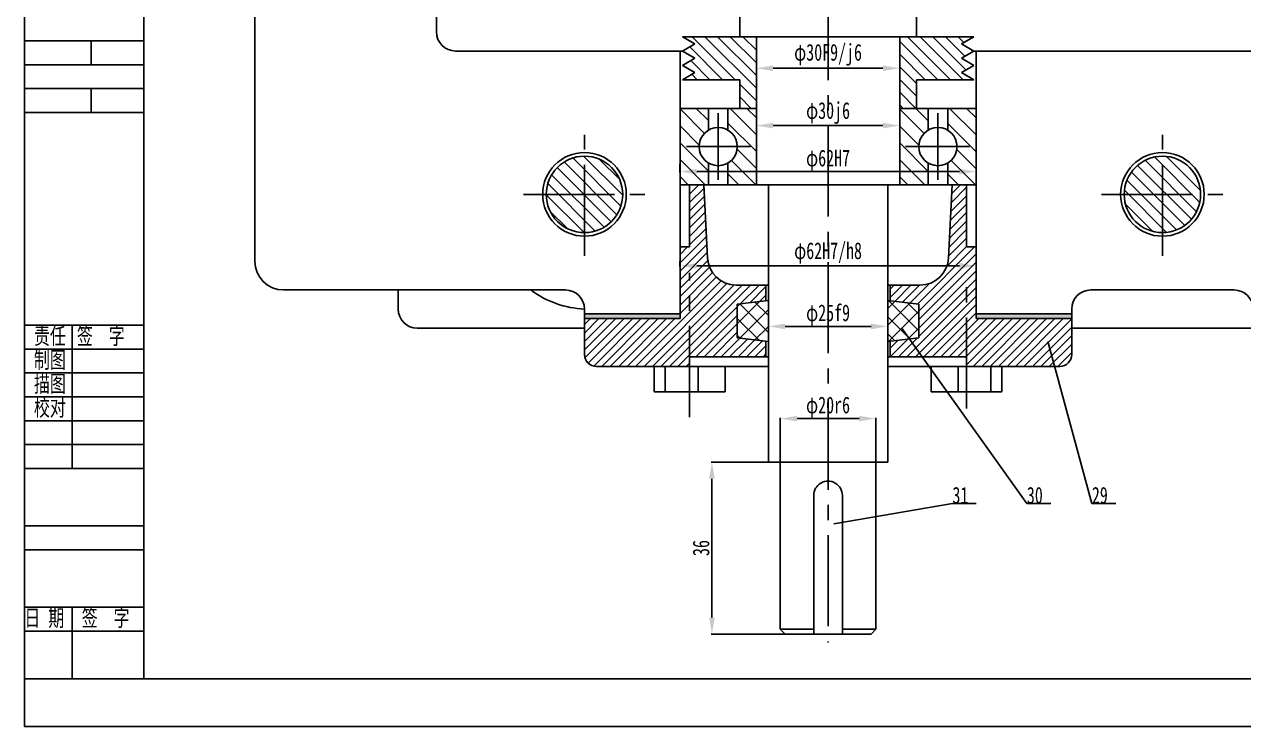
# Model space of a CAD drawing. Header units: inches. Extents: x -348 to 841, y 0 to 841.
# Drawn here: x -347.8 to -92.6, y 0 to 146.9 of the extents above; entities that cross this region are included whole.
import ezdxf

# ---------------------------------------------------------------- set-up
doc = ezdxf.new("R2010")
doc.units = ezdxf.units.IN
doc.header["$MEASUREMENT"] = 0
doc.linetypes.add('CENTER2', pattern=[28.575, 19.05, -3.175, 3.175, -3.175])
for name, color, linetype in [('中心线', 10, 'CENTER2'), ('剖面层', 4, 'Continuous'), ('文字层', 7, 'Continuous'), ('标注层', 7, 'Continuous'), ('粗实线', 5, 'Continuous'), ('细实线', 7, 'Continuous')]:
    doc.layers.add(name, color=color, linetype=linetype)
doc.styles.add('仿宋3', font='', dxfattribs={"width": 0.7, "height": 3})
doc.styles.add('仿宋3.5', font='simfang.ttf', dxfattribs={"width": 0.7, "height": 3.5})
doc.styles.get('仿宋3').set_extended_font_data('FangSong_GB2312')
doc.dimstyles.new('Scale_1_1', dxfattribs={"dimtxt": 3.5, "dimasz": 3.5, "dimexe": 0.18, "dimexo": 0.0625, "dimgap": 0.5, "dimtad": 1, "dimdec": 0, "dimzin": 0, "dimdsep": 46, "dimtxsty": '仿宋3.5', "dimcen": 0.09, "dimadec": 0, "dimazin": 0, "dimtfac": 1, "dimtdec": 0, "dimtix": 1, "dimtmove": 2, "dimatfit": 3, "dimfxl": 1, "dimtolj": 1, "dimarcsym": 0})
doc.dimstyles.new('Scale_1_1_φ', dxfattribs={"dimtxt": 3.5, "dimasz": 3.5, "dimexe": 0.18, "dimexo": 0.0625, "dimgap": 0.5, "dimtad": 1, "dimtoh": 1, "dimdec": 3, "dimdsep": 46, "dimtxsty": '仿宋3.5', "dimcen": 0.09, "dimadec": 0, "dimazin": 2, "dimtp": 0.089, "dimtfac": 0.7, "dimtdec": 3, "dimtmove": 2, "dimatfit": 3, "dimfxl": 1, "dimarcsym": 0})

# ---------------------------------------------------------------- blocks, each defined once
blk = doc.blocks.new('*D8')
at = {"layer": 'Defpoints', "color": 0, "transparency": 16777216}
for p in [(-169.56, 64.45), (-189.56, 55.36), (-169.56, 55.36)]:
    blk.add_point(p, dxfattribs=at)
at = {"layer": '标注层', "color": 0, "lineweight": -2, "transparency": 16777216}
for p, q in [((-189.56, 55.43), (-189.56, 64.63)), ((-186.06, 64.45), (-173.06, 64.45)), ((-169.56, 55.43), (-169.56, 64.63))]:
    blk.add_line(p, q, dxfattribs=at)
at = {"layer": '标注层', "color": 0, "transparency": 16777216}
for points in [[(-186.06, 65.03), (-186.06, 63.86), (-189.56, 64.45)], [(-173.06, 65.03), (-173.06, 63.86), (-169.56, 64.45)]]:
    blk.add_solid(points, dxfattribs=at)
at = {"layer": '标注层', "color": 0, "transparency": 16777216, "insert": (-179.56, 66.82), "char_height": 3.5, "attachment_point": 5, "style": '仿宋3.5'}
blk.add_mtext('φ20r6', dxfattribs=at)
blk = doc.blocks.new('*D9')
at = {"layer": 'Defpoints', "color": 0, "transparency": 16777216}
for p in [(-210.56, 97.46), (-148.56, 97.46), (-148.56, 96.42)]:
    blk.add_point(p, dxfattribs=at)
at = {"layer": '标注层', "color": 0, "lineweight": -2, "transparency": 16777216}
for p, q in [((-210.56, 97.4), (-210.56, 96.24)), ((-148.56, 97.4), (-148.56, 96.24)), ((-207.06, 96.42), (-152.06, 96.42))]:
    blk.add_line(p, q, dxfattribs=at)
at = {"layer": '标注层', "color": 0, "transparency": 16777216}
for points in [[(-207.06, 97), (-207.06, 95.84), (-210.56, 96.42)], [(-152.06, 97), (-152.06, 95.84), (-148.56, 96.42)]]:
    blk.add_solid(points, dxfattribs=at)
at = {"layer": '标注层', "color": 0, "transparency": 16777216, "insert": (-179.56, 99.1), "char_height": 3.5, "attachment_point": 5, "style": '仿宋3.5'}
blk.add_mtext('φ62H7/h8', dxfattribs=at)
blk = doc.blocks.new('*D10')
at = {"layer": 'Defpoints', "color": 0, "transparency": 16777216}
for p in [(-210.56, 117.8), (-148.56, 117.8), (-148.56, 116.13)]:
    blk.add_point(p, dxfattribs=at)
at = {"layer": '标注层', "color": 0, "lineweight": -2, "transparency": 16777216}
for p, q in [((-210.56, 117.74), (-210.56, 115.95)), ((-148.56, 117.74), (-148.56, 115.95)), ((-207.06, 116.13), (-152.06, 116.13))]:
    blk.add_line(p, q, dxfattribs=at)
at = {"layer": '标注层', "color": 0, "transparency": 16777216}
for points in [[(-207.06, 116.71), (-207.06, 115.55), (-210.56, 116.13)], [(-152.06, 116.71), (-152.06, 115.55), (-148.56, 116.13)]]:
    blk.add_solid(points, dxfattribs=at)
at = {"layer": '标注层', "color": 0, "transparency": 16777216, "insert": (-179.56, 118.5), "char_height": 3.5, "attachment_point": 5, "style": '仿宋3.5'}
blk.add_mtext('φ62H7', dxfattribs=at)
blk = doc.blocks.new('*D11')
at = {"layer": 'Defpoints', "color": 0, "transparency": 16777216}
for p in [(-194.56, 126.38), (-164.56, 126.38), (-164.56, 125.75)]:
    blk.add_point(p, dxfattribs=at)
at = {"layer": '标注层', "color": 0, "lineweight": -2, "transparency": 16777216}
for p, q in [((-194.56, 126.32), (-194.56, 125.57)), ((-191.06, 125.75), (-168.06, 125.75)), ((-164.56, 126.32), (-164.56, 125.57))]:
    blk.add_line(p, q, dxfattribs=at)
at = {"layer": '标注层', "color": 0, "transparency": 16777216}
for points in [[(-191.06, 126.34), (-191.06, 125.17), (-194.56, 125.75)], [(-168.06, 126.34), (-168.06, 125.17), (-164.56, 125.75)]]:
    blk.add_solid(points, dxfattribs=at)
at = {"layer": '标注层', "color": 0, "transparency": 16777216, "insert": (-179.56, 128.38), "char_height": 3.5, "attachment_point": 5, "style": '仿宋3.5'}
blk.add_mtext('φ30j6', dxfattribs=at)
blk = doc.blocks.new('*D12')
at = {"layer": 'Defpoints', "color": 0, "transparency": 16777216}
for p in [(-194.56, 137.08), (-164.56, 137.75), (-164.56, 137.08)]:
    blk.add_point(p, dxfattribs=at)
at = {"layer": '标注层', "color": 0, "lineweight": -2, "transparency": 16777216}
for p, q in [((-194.56, 137.14), (-194.56, 137.93)), ((-164.56, 137.14), (-164.56, 137.93)), ((-191.06, 137.75), (-168.06, 137.75))]:
    blk.add_line(p, q, dxfattribs=at)
at = {"layer": '标注层', "color": 0, "transparency": 16777216}
for points in [[(-191.06, 138.33), (-191.06, 137.17), (-194.56, 137.75)], [(-168.06, 138.33), (-168.06, 137.17), (-164.56, 137.75)]]:
    blk.add_solid(points, dxfattribs=at)
at = {"layer": '标注层', "color": 0, "transparency": 16777216, "insert": (-179.56, 140.56), "char_height": 3.5, "attachment_point": 5, "style": '仿宋3.5'}
blk.add_mtext('φ30F9/j6', dxfattribs=at)
blk = doc.blocks.new('*D13')
at = {"layer": 'Defpoints', "color": 0, "transparency": 16777216}
for p in [(-192.06, 84.95), (-167.06, 84.95), (-167.06, 83.74)]:
    blk.add_point(p, dxfattribs=at)
at = {"layer": '标注层', "color": 0, "lineweight": -2, "transparency": 16777216}
for p, q in [((-192.06, 84.89), (-192.06, 83.56)), ((-167.06, 84.89), (-167.06, 83.56)), ((-188.56, 83.74), (-170.56, 83.74))]:
    blk.add_line(p, q, dxfattribs=at)
at = {"layer": '标注层', "color": 0, "transparency": 16777216}
for points in [[(-188.56, 84.32), (-188.56, 83.15), (-192.06, 83.74)], [(-170.56, 84.32), (-170.56, 83.15), (-167.06, 83.74)]]:
    blk.add_solid(points, dxfattribs=at)
at = {"layer": '标注层', "color": 0, "transparency": 16777216, "insert": (-179.56, 86.11), "char_height": 3.5, "attachment_point": 5, "style": '仿宋3.5'}
blk.add_mtext('φ25f9', dxfattribs=at)
blk = doc.blocks.new('*D36')
at = {"layer": 'Defpoints', "color": 0, "transparency": 16777216}
for p in [(-189.56, 55.36), (-203.87, 19.36), (-188.56, 19.36)]:
    blk.add_point(p, dxfattribs=at)
at = {"layer": '标注层', "color": 0, "lineweight": -2, "transparency": 16777216}
for p, q in [((-189.62, 55.36), (-204.05, 55.36)), ((-203.87, 51.86), (-203.87, 22.86)), ((-188.62, 19.36), (-204.05, 19.36))]:
    blk.add_line(p, q, dxfattribs=at)
at = {"layer": '标注层', "color": 0, "transparency": 16777216}
for points in [[(-204.45, 51.86), (-203.28, 51.86), (-203.87, 55.36)], [(-204.45, 22.86), (-203.28, 22.86), (-203.87, 19.36)]]:
    blk.add_solid(points, dxfattribs=at)
at = {"layer": '标注层', "color": 0, "transparency": 16777216, "insert": (-206.14, 37.36), "char_height": 3.5, "attachment_point": 5, "rotation": 90, "style": '仿宋3.5'}
blk.add_mtext('\\A1;36', dxfattribs=at)

msp = doc.modelspace()

# ---------------------------------------------------------------- hatches: boundary and pattern name
at = {"layer": '剖面层'}
h = msp.add_hatch(color=256, dxfattribs=at)
h.dxf.hatch_style = 1
h.paths.add_polyline_path([(-125.0645, 783.3706), (-131.0081, 782.5504), (-130.8714, 781.5598), (-124.9278, 782.38)])
h.paths.add_polyline_path([(-111.0592, 784.2938), (-111.1959, 785.2845), (-117.1396, 784.4642), (-117.0029, 783.4736)])
h.paths.add_polyline_path([(-2.7486, 800.25), (-5.721, 799.8398), (-5.3109, 796.8674)])
h.paths.add_polyline_path([(-38.3611, 795.3355), (-41.333, 794.9254), (-37.951, 792.3637)])
h.paths.add_polyline_path([(87.0632, 811.6344), (86.9265, 812.625), (67.1143, 809.8909), (67.251, 808.9003)])
h.paths.add_polyline_path([(322.344, 481.3794), (320.344, 481.3794), (320.344, 476.8794), (322.344, 476.8794)])
h.paths.add_polyline_path([(322.344, 459.8794), (320.344, 459.8794), (320.344, 455.3794), (322.344, 455.3794)])
h.paths.add_polyline_path([(478.4631, 728.3294), (477.4631, 728.3294), (477.4631, 704.3294), (478.4631, 704.3294)])
h.paths.add_polyline_path([(478.4631, 704.3294), (477.4631, 704.3294), (477.4631, 699.3294), (478.4631, 699.3294)])
h.paths.add_polyline_path([(478.4631, 592.3294), (477.4631, 592.3294), (477.4631, 568.3294), (478.4631, 568.3294)])
h.paths.add_polyline_path([(478.4631, 597.3294), (477.4631, 597.3294), (477.4631, 592.3294), (478.4631, 592.3294)])
h.paths.add_polyline_path([(748.4631, 597.3294), (747.4631, 597.3294), (747.4631, 592.3294), (748.4631, 592.3294)])
h.paths.add_polyline_path([(748.4631, 592.3294), (747.4631, 592.3294), (747.4631, 568.3294), (748.4631, 568.3294)])
edge = h.paths.add_edge_path()
edge.add_line((748.4631, 714.3294), (747.4631, 714.3294))
edge.add_line((747.4631, 714.3294), (747.4631, 707.5445))
edge.add_spline(control_points=[(747.4631, 707.5445), (747.7972, 707.5252), (748.1305, 707.5053), (748.4631, 707.4849)], knot_values=[51.20412933, 51.20412933, 51.20412933, 51.20412933, 52.19753101, 52.19753101, 52.19753101, 52.19753101], degree=3, periodic=0)
edge.add_line((748.4631, 707.4849), (748.4631, 714.3294))
edge = h.paths.add_edge_path()
edge.add_spline(control_points=[(748.4631, 707.4849), (748.1305, 707.5053), (747.7972, 707.5252), (747.4631, 707.5445)], knot_values=[51.20412933, 51.20412933, 51.20412933, 51.20412933, 52.19753101, 52.19753101, 52.19753101, 52.19753101], degree=3, periodic=0)
edge.add_line((747.4631, 707.5445), (747.4631, 704.3294))
edge.add_line((747.4631, 704.3294), (748.4631, 704.3294))
edge.add_line((748.4631, 704.3294), (748.4631, 707.4849))
h.paths.add_polyline_path([(748.4631, 728.3294), (747.4631, 728.3294), (747.4631, 722.3294), (748.4631, 722.3294)])
h.paths.add_polyline_path([(230.444, 356.3626), (210.444, 356.3626), (210.444, 355.3626), (230.444, 355.3626)])
h.paths.add_polyline_path([(90.444, 356.3626), (70.444, 356.3626), (70.444, 355.3626), (90.444, 355.3626)])
h.paths.add_polyline_path([(21.444, 356.3626), (1.444, 356.3626), (1.444, 355.3626), (21.444, 355.3626)])
h.paths.add_polyline_path([(-70.556, 356.3626), (-90.556, 356.3626), (-90.556, 355.3626), (-70.556, 355.3626)])
h.paths.add_polyline_path([(-128.556, 356.3626), (-148.556, 356.3626), (-148.556, 355.3626), (-128.556, 355.3626)])
edge = h.paths.add_edge_path()
edge.add_line((-170.3894, 356.3626), (-230.556, 356.3626))
edge.add_line((-230.556, 356.3626), (-230.556, 355.3626))
edge.add_line((-230.556, 355.3626), (-170.3894, 355.3626))
edge.add_spline(control_points=[(-170.3894, 355.3626), (-170.3907, 355.6954), (-170.3939, 356.0276), (-170.3894, 356.3626), (-170.3894, 356.3626)], knot_values=[201.8719755, 201.8719755, 201.8719755, 201.8719755, 202.87196983, 202.87202354, 202.87202354, 202.87202354, 202.87202354], degree=3, periodic=0)
h.paths.add_polyline_path([(-210.556, 86.3626), (-230.556, 86.3626), (-230.556, 85.3626), (-210.556, 85.3626)])
h.paths.add_polyline_path([(-128.556, 86.3626), (-148.556, 86.3626), (-148.556, 85.3626), (-128.556, 85.3626)])
h.paths.add_polyline_path([(-70.556, 86.3626), (-90.556, 86.3626), (-90.556, 85.3626), (-70.556, 85.3626)])
h.paths.add_polyline_path([(21.444, 86.3626), (1.444, 86.3626), (1.444, 85.3626), (21.444, 85.3626)])
h.paths.add_polyline_path([(90.444, 86.3626), (70.444, 86.3626), (70.444, 85.3626), (90.444, 85.3626)])
h.paths.add_polyline_path([(230.444, 86.3626), (210.444, 86.3626), (210.444, 85.3626), (230.444, 85.3626)])
h = msp.add_hatch(dxfattribs=at)
h.set_pattern_fill('ANSI31', color=256, scale=10)
edge = h.paths.add_edge_path()
edge.add_spline(control_points=[(-170.6949, 364.3626), (-169.8278, 361.9087), (-170.4193, 358.6868), (-170.3876, 355.3633), (-170.3887, 354.6962), (-170.3894, 354.3626)], knot_values=[200.87196983, 200.87196983, 200.87196983, 200.87196983, 208.87780028, 209.87780028, 210.87780028, 210.87780028, 210.87780028, 210.87780028], degree=3, periodic=0)
edge.add_line((-170.3894, 354.3626), (-158.661, 354.3626))
edge.add_arc((-158.661, 350.3626), 4, 2.862405, 90, ccw=False)
edge.add_line((-154.666, 350.5623), (-153.556, 328.3626))
edge.add_line((-153.556, 328.3626), (-150.556, 328.3626))
edge.add_line((-150.556, 328.3626), (-150.556, 341.3626))
edge.add_line((-150.556, 341.3626), (-148.556, 341.3626))
edge.add_line((-148.556, 341.3626), (-148.556, 356.3626))
edge.add_line((-148.556, 356.3626), (-128.556, 356.3626))
edge.add_line((-128.556, 356.3626), (-128.556, 363.8626))
edge.add_arc((-131.056, 363.8626), 2.5, 0, 90)
edge.add_line((-131.056, 366.3626), (-150.556, 366.3626))
edge.add_line((-150.556, 366.3626), (-150.556, 364.3626))
edge.add_line((-150.556, 364.3626), (-170.6949, 364.3626))
h.paths.add_polyline_path([(-88.056, 366.3626, 0.41421356), (-90.556, 363.8626), (-90.556, 356.3626), (-70.556, 356.3626), (-70.556, 341.3626), (-68.556, 341.3626), (-68.556, 329.3626), (-65.556, 329.3626), (-64.496, 350.5623, -0.39965564), (-60.501, 354.3626), (-8.611, 354.3626, -0.39965564), (-4.616, 350.5623), (-3.556, 329.3626), (-0.556, 329.3626), (-0.556, 341.3626), (1.444, 341.3626), (1.444, 356.3626), (21.444, 356.3626), (21.444, 363.8626, 0.41421356), (18.944, 366.3626), (-0.556, 366.3626), (-0.556, 364.3626), (-68.556, 364.3626), (-68.556, 366.3626)])
h.paths.add_polyline_path([(92.444, 363.8626), (92.444, 366.3626), (73.444, 366.3626, 0.41421356), (70.444, 363.3626), (70.444, 356.3626), (90.444, 356.3626), (90.444, 341.3626), (92.444, 341.3626), (92.444, 335.3626), (95.694, 335.3626), (96.084, 343.1622, -0.39965564), (102.0765, 348.8626), (119.944, 348.8626), (119.944, 351.3189), (111.444, 352.3626), (111.444, 360.3626), (119.944, 361.4063), (119.944, 363.8626)])
h.paths.add_polyline_path([(180.944, 363.8626), (180.944, 361.4063), (189.444, 360.3626), (189.444, 352.3626), (180.944, 351.3189), (180.944, 348.8626), (198.8115, 348.8626, -0.39965564), (204.804, 343.1622), (205.194, 335.3626), (208.444, 335.3626), (208.444, 341.3626), (210.444, 341.3626), (210.444, 356.3626), (230.444, 356.3626), (230.444, 363.3626, 0.41421356), (227.444, 366.3626), (208.444, 366.3626), (208.444, 363.8626)])
h.paths.add_polyline_path([(200.464, 87.8626), (100.424, 87.8626, -0.39965564), (96.429, 91.6628), (95.694, 106.3626), (92.444, 106.3626), (92.444, 100.3626), (90.444, 100.3626), (90.444, 85.3626), (70.444, 85.3626), (70.444, 78.3626, 0.41421356), (73.444, 75.3626), (92.444, 75.3626), (92.444, 77.8626), (208.444, 77.8626), (208.444, 75.3626), (227.444, 75.3626, 0.41421356), (230.444, 78.3626), (230.444, 85.3626), (210.444, 85.3626), (210.444, 100.3626), (208.444, 100.3626), (208.444, 106.3626), (205.194, 106.3626), (204.459, 91.6628, -0.39965564)])
h.paths.add_polyline_path([(-0.556, 77.3626), (-0.556, 75.3626), (18.944, 75.3626, 0.41421356), (21.444, 77.8626), (21.444, 85.3626), (1.444, 85.3626), (1.444, 100.3626), (-0.556, 100.3626), (-0.556, 112.3626), (-3.556, 112.3626), (-4.616, 91.1628, -0.39965564), (-8.611, 87.3626), (-60.501, 87.3626, -0.39965564), (-64.496, 91.1628), (-65.556, 112.3626), (-68.556, 112.3626), (-68.556, 100.3626), (-70.556, 100.3626), (-70.556, 85.3626), (-90.556, 85.3626), (-90.556, 77.8626, 0.41421356), (-88.056, 75.3626), (-68.556, 75.3626), (-68.556, 77.3626)])
h.paths.add_polyline_path([(-150.556, 77.3626), (-150.556, 75.3626), (-131.056, 75.3626, 0.41421356), (-128.556, 77.8626), (-128.556, 85.3626), (-148.556, 85.3626), (-148.556, 100.3626), (-150.556, 100.3626), (-150.556, 113.3626), (-153.556, 113.3626), (-154.321, 98.063, -0.39965564), (-160.3135, 92.3626), (-166.556, 92.3626), (-166.556, 89.0993), (-160.556, 88.3626), (-160.556, 81.3626), (-166.556, 80.6259), (-166.556, 77.3626)])
h.paths.add_polyline_path([(-210.556, 85.3626), (-230.556, 85.3626), (-230.556, 77.8626, 0.41421356), (-228.056, 75.3626), (-208.556, 75.3626), (-208.556, 77.3626), (-192.556, 77.3626), (-192.556, 80.6259), (-198.556, 81.3626), (-198.556, 88.3626), (-192.556, 89.0993), (-192.556, 92.3626), (-198.7985, 92.3626, -0.39965564), (-204.791, 98.063), (-205.556, 113.3626), (-208.556, 113.3626), (-208.556, 100.3626), (-210.556, 100.3626)])
h.paths.add_polyline_path([(748.4631, 728.3294), (748.4631, 722.8294), (758.4631, 722.8294), (758.4631, 725.3294, 0.41421356), (755.4631, 728.3294)])
edge = h.paths.add_edge_path()
edge.add_line((748.4631, 713.8294), (748.4631, 707.4849))
edge.add_spline(control_points=[(748.4631, 707.4849), (751.8586, 707.2763), (755.1766, 707.0114), (758.4631, 706.7234)], knot_values=[52.19753101, 52.19753101, 52.19753101, 52.19753101, 62.34004854, 62.34004854, 62.34004854, 62.34004854], degree=3, periodic=0)
edge.add_line((758.4631, 706.7234), (758.4631, 713.8294))
edge.add_line((758.4631, 713.8294), (748.4631, 713.8294))
h = msp.add_hatch(dxfattribs=at)
h.set_pattern_fill('ANSI37', color=256, scale=20)
h.paths.add_polyline_path([(-192.056, 89.1607), (-198.556, 88.3626), (-198.556, 81.3626), (-192.056, 80.5645)])
h.paths.add_polyline_path([(120.444, 361.4677), (111.444, 360.3626), (111.444, 352.3626), (120.444, 351.2575)])
h.paths.add_polyline_path([(189.444, 360.3626), (180.444, 361.4677), (180.444, 351.2575), (189.444, 352.3626)])
h = msp.add_hatch(dxfattribs=at)
h.set_pattern_fill('ANSI31', color=256, scale=15, angle=90)
h.paths.add_polyline_path([(-281.5909, 170.8626, 1), (-291.5909, 170.8626, 1)])
h.paths.add_polyline_path([(-238.556, 111.3626, 1), (-222.556, 111.3626, 1)])
h.paths.add_polyline_path([(-101.556, 111.3626, 1), (-117.556, 111.3626, 1)])
h.paths.add_polyline_path([(13.444, 111.3626, 1), (29.444, 111.3626, 1)])
h.paths.add_polyline_path([(78.444, 111.3626, 1), (62.444, 111.3626, 1)])
h.paths.add_polyline_path([(222.444, 111.3626, 1), (238.444, 111.3626, 1)])
h.paths.add_polyline_path([(326.444, 170.8626, 1), (336.444, 170.8626, 1)])
h.paths.add_polyline_path([(326.444, 270.8626, 1), (336.444, 270.8626, 1)])
h.paths.add_polyline_path([(238.444, 330.3626, 1), (222.444, 330.3626, 1)])
h.paths.add_polyline_path([(78.444, 330.3626, 1), (62.444, 330.3626, 1)])
h.paths.add_polyline_path([(29.444, 330.3626, 0.43797069), (20.8013, 338.3367), (15.8554, 324.6383, 0.66385211)])
h.paths.add_polyline_path([(20.8013, 338.3367, 0.39084893), (13.444, 330.3626, 0.20202991), (15.8554, 324.6383)])
h.paths.add_polyline_path([(-101.556, 330.3626, 1), (-117.556, 330.3626, 1)])
h = msp.add_hatch(dxfattribs=at)
h.set_pattern_fill('ANSI31', color=256, scale=20, angle=90)
h.paths.add_polyline_path([(-63.6185, 124.868), (-63.6185, 129.3626), (-70.556, 129.3626), (-70.556, 112.3626), (-63.6185, 112.3626), (-63.6185, 116.8572, -0.26794919), (-65.931, 120.8626, -0.26794919)])
h.paths.add_polyline_path([(-58.9935, 124.868, -0.26794919), (-56.681, 120.8626, -0.26794919), (-58.9935, 116.8572), (-58.9935, 112.3626), (-52.056, 112.3626), (-52.056, 129.3626), (-58.9935, 129.3626)])
h.paths.add_polyline_path([(-198.556, 121.3626, -0.26432703), (-200.5093, 117.9259), (-200.5093, 113.3626), (-194.556, 113.3626), (-194.556, 129.3626), (-200.5093, 129.3626), (-200.5093, 124.7993, -0.26432703)])
h.paths.add_polyline_path([(-204.6027, 129.3626), (-210.556, 129.3626), (-210.556, 113.3626), (-204.6027, 113.3626), (-204.6027, 117.9259, -0.26432703), (-206.556, 121.3626, -0.26432703), (-204.6027, 124.7993)])
h.paths.add_polyline_path([(-56.681, 320.8626, -0.26794919), (-58.9935, 316.8572), (-58.9935, 312.3626), (-52.056, 312.3626), (-52.056, 329.3626), (-58.9935, 329.3626), (-58.9935, 324.868, -0.26794919)])
h.paths.add_polyline_path([(-70.556, 312.3626), (-63.6185, 312.3626), (-63.6185, 316.8572, -0.26794919), (-65.931, 320.8626, -0.26794919), (-63.6185, 324.868), (-63.6185, 329.3626), (-70.556, 329.3626)])
h.paths.add_polyline_path([(97.569, 323.8626, -0.26794919), (100.8815, 329.6), (100.8815, 335.3626), (90.444, 335.3626), (90.444, 312.3626), (100.8815, 312.3626), (100.8815, 318.1252, -0.26794919)])
h.paths.add_polyline_path([(117.944, 335.3626), (107.5065, 335.3626), (107.5065, 329.6, -0.26794919), (110.819, 323.8626, -0.26794919), (107.5065, 318.1252), (107.5065, 312.3626), (117.944, 312.3626)])
h.paths.add_polyline_path([(107.5065, 112.1252), (107.5065, 106.3626), (117.944, 106.3626), (117.944, 129.3626), (107.5065, 129.3626), (107.5065, 123.6, -0.26794919), (110.819, 117.8626, -0.26794919)])
h.paths.add_polyline_path([(90.444, 106.3626), (100.8815, 106.3626), (100.8815, 112.1252, -0.26794919), (97.569, 117.8626, -0.26794919), (100.8815, 123.6), (100.8815, 129.3626), (90.444, 129.3626)])
h = msp.add_hatch(dxfattribs=at)
h.set_pattern_fill('ANSI31', color=256, scale=20, angle=90)
h.paths.add_polyline_path([(-158.6027, 328.3626), (-164.556, 328.3626), (-164.556, 312.3626), (-158.6027, 312.3626), (-158.6027, 316.9259, -0.26432703), (-160.556, 320.3626, -0.26432703), (-158.6027, 323.7993)])
h.paths.add_polyline_path([(-148.556, 328.3626), (-154.5093, 328.3626), (-154.5093, 323.7993, -0.26432703), (-152.556, 320.3626, -0.26432703), (-154.5093, 316.9259), (-154.5093, 312.3626), (-148.556, 312.3626)])
h.paths.add_polyline_path([(-10.1185, 329.3626), (-17.056, 329.3626), (-17.056, 312.3626), (-10.1185, 312.3626), (-10.1185, 316.8572, -0.26794919), (-12.431, 320.8626, -0.26794919), (-10.1185, 324.868)])
h.paths.add_polyline_path([(1.444, 329.3626), (-5.4935, 329.3626), (-5.4935, 324.868, -0.26794919), (-3.181, 320.8626, -0.26794919), (-5.4935, 316.8572), (-5.4935, 312.3626), (1.444, 312.3626)])
h.paths.add_polyline_path([(193.3815, 329.6), (193.3815, 335.3626), (182.944, 335.3626), (182.944, 312.3626), (193.3815, 312.3626), (193.3815, 318.1252, -0.26794919), (190.069, 323.8626, -0.26794919)])
h.paths.add_polyline_path([(210.444, 335.3626), (200.0065, 335.3626), (200.0065, 329.6, -0.26794919), (203.319, 323.8626, -0.26794919), (200.0065, 318.1252), (200.0065, 312.3626), (210.444, 312.3626)])
h.paths.add_polyline_path([(210.444, 129.3626), (200.0065, 129.3626), (200.0065, 123.6, -0.26794919), (203.319, 117.8626, -0.26794919), (200.0065, 112.1252), (200.0065, 106.3626), (210.444, 106.3626)])
h.paths.add_polyline_path([(190.069, 117.8626, -0.26794919), (193.3815, 123.6), (193.3815, 129.3626), (182.944, 129.3626), (182.944, 106.3626), (193.3815, 106.3626), (193.3815, 112.1252, -0.26794919)])
h.paths.add_polyline_path([(-12.431, 120.8626, -0.26794919), (-10.1185, 124.868), (-10.1185, 129.3626), (-17.056, 129.3626), (-17.056, 112.3626), (-10.1185, 112.3626), (-10.1185, 116.8572, -0.26794919)])
h.paths.add_polyline_path([(1.444, 129.3626), (-5.4935, 129.3626), (-5.4935, 124.868, -0.26794919), (-3.181, 120.8626, -0.26794919), (-5.4935, 116.8572), (-5.4935, 112.3626), (1.444, 112.3626)])
h.paths.add_polyline_path([(-148.556, 129.3626), (-154.5093, 129.3626), (-154.5093, 124.7993, -0.26432703), (-152.556, 121.3626, -0.26432703), (-154.5093, 117.9259), (-154.5093, 113.3626), (-148.556, 113.3626)])
h.paths.add_polyline_path([(-158.6027, 117.9259, -0.26432703), (-160.556, 121.3626, -0.26432703), (-158.6027, 124.7993), (-158.6027, 129.3626), (-164.556, 129.3626), (-164.556, 113.3626), (-158.6027, 113.3626)])
h = msp.add_hatch(dxfattribs=at)
h.set_pattern_fill('ANSI31', color=256, scale=15)
h.paths.add_polyline_path([(-289.8584, 320.8626, 1), (-281.1024, 320.8626, 1)])
h.paths.add_polyline_path([(309.824, 120.8626, 1), (301.064, 120.8626, 1)])
h = msp.add_hatch(dxfattribs=at)
h.set_pattern_fill('ANSI31', color=256, scale=15, angle=90)
h.paths.add_polyline_path([(-149.056, 300.3626), (-151.6541, 301.8626), (-149.056, 303.3626), (-151.6541, 304.8626), (-149.056, 306.3626), (-161.056, 306.3626), (-161.056, 312.3626), (-164.556, 312.3626), (-164.556, 297.3626), (-149.056, 297.3626), (-151.6541, 298.8626)])
h.paths.add_polyline_path([(-52.056, 312.3626), (-55.556, 312.3626), (-55.556, 306.3626), (-70.056, 306.3626), (-67.4579, 304.8626), (-70.056, 303.3626), (-67.4579, 301.8626), (-70.056, 300.3626), (-67.4579, 298.8626), (-70.056, 297.3626), (-52.056, 297.3626)])
h.paths.add_polyline_path([(0.944, 303.3626), (-1.6541, 304.8626), (0.944, 306.3626), (-13.556, 306.3626), (-13.556, 312.3626), (-17.056, 312.3626), (-17.056, 297.3626), (0.944, 297.3626), (-1.6541, 298.8626), (0.944, 300.3626), (-1.6541, 301.8626)])
h.paths.add_polyline_path([(117.944, 312.3626), (113.444, 312.3626), (113.444, 306.3626), (90.944, 306.3626), (93.5421, 304.8626), (90.944, 303.3626), (93.5421, 301.8626), (90.944, 300.3626), (93.5421, 298.8626), (90.944, 297.3626), (117.944, 297.3626)])
h.paths.add_polyline_path([(209.944, 303.3626), (207.3459, 304.8626), (209.944, 306.3626), (187.444, 306.3626), (187.444, 312.3626), (182.944, 312.3626), (182.944, 297.3626), (209.944, 297.3626), (207.3459, 298.8626), (209.944, 300.3626), (207.3459, 301.8626)])
h.paths.add_polyline_path([(-1.6541, 142.8626), (0.944, 144.3626), (-17.056, 144.3626), (-17.056, 129.3626), (-13.556, 129.3626), (-13.556, 135.3626), (0.944, 135.3626), (-1.6541, 136.8626), (0.944, 138.3626), (-1.6541, 139.8626), (0.944, 141.3626)])
h.paths.add_polyline_path([(-52.056, 144.3626), (-70.056, 144.3626), (-67.4579, 142.8626), (-70.056, 141.3626), (-67.4579, 139.8626), (-70.056, 138.3626), (-67.4579, 136.8626), (-70.056, 135.3626), (-55.556, 135.3626), (-55.556, 129.3626), (-52.056, 129.3626)])
h.paths.add_polyline_path([(-149.056, 141.3626), (-151.6541, 142.8626), (-149.056, 144.3626), (-164.556, 144.3626), (-164.556, 129.3626), (-161.056, 129.3626), (-161.056, 135.3626), (-149.056, 135.3626), (-151.6541, 136.8626), (-149.056, 138.3626), (-151.6541, 139.8626)])
h.paths.add_polyline_path([(-194.556, 144.3626), (-210.056, 144.3626), (-207.4579, 142.8626), (-210.056, 141.3626), (-207.4579, 139.8626), (-210.056, 138.3626), (-207.4579, 136.8626), (-210.056, 135.3626), (-198.056, 135.3626), (-198.056, 129.3626), (-194.556, 129.3626)])
h.paths.add_polyline_path([(117.944, 144.3626), (90.944, 144.3626), (93.5421, 142.8626), (90.944, 141.3626), (93.5421, 139.8626), (90.944, 138.3626), (93.5421, 136.8626), (90.944, 135.3626), (113.444, 135.3626), (113.444, 129.3626), (117.944, 129.3626)])
h.paths.add_polyline_path([(209.944, 138.3626), (207.3459, 139.8626), (209.944, 141.3626), (207.3459, 142.8626), (209.944, 144.3626), (182.944, 144.3626), (182.944, 129.3626), (187.444, 129.3626), (187.444, 135.3626), (209.944, 135.3626), (207.3459, 136.8626)])
h = msp.add_hatch(dxfattribs=at)
h.set_pattern_fill('ANSI37', color=256, scale=20)
h.paths.add_polyline_path([(-160.556, 88.3626), (-167.056, 89.1607), (-167.056, 80.5645), (-160.556, 81.3626)])

# ---------------------------------------------------------------- linework, layer by layer
at = {"layer": '中心线'}
for p, q in [((-179.556, 382.9395), (-179.556, 17.5787)), ((-202.556, 128.3626), (-202.556, 114.379)), ((-156.556, 128.3626), (-156.556, 114.379)), ((-230.556, 98.5309), (-230.556, 123.8573)), ((-109.556, 98.5309), (-109.556, 123.8573)), ((-195.8002, 121.3626), (-209.1869, 121.3626)), ((-163.3119, 121.3626), (-149.9252, 121.3626)), ((-243.2997, 111.3626), (-217.523, 111.3626)), ((-122.2997, 111.3626), (-96.523, 111.3626)), ((-208.5474, 64.7818), (-208.5474, 94.9171)), ((-150.5646, 66.5409), (-150.5646, 94.7934))]:
    msp.add_line(p, q, dxfattribs=at)
at = {"layer": '标注层'}
for p, q in [((-164.1542, 83.442), (-137.9326, 46.6661)), ((-133.5267, 80.5689), (-124.3177, 46.6661)), ((-178.3246, 42.4609), (-153.5248, 46.6661))]:
    msp.add_line(p, q, dxfattribs=at)
at = {"layer": '粗实线'}
for p, q in [((-322.8208, 831), (-322.8208, 10)), ((-299.556, 346.3626), (-299.556, 97.3626)), ((-261.556, 263.5808), (-261.556, 145.3626)), ((-198.056, 237.3626), (-198.056, 144.3626)), ((-161.056, 237.3626), (-161.056, 144.3626)), ((-149.056, 144.3626), (-210.056, 144.3626)), ((-210.056, 144.3626), (-207.4579, 142.8626)), ((-194.556, 144.3626), (-194.556, 113.3626)), ((-164.556, 144.3626), (-164.556, 113.3626)), ((-149.056, 144.3626), (-151.6541, 142.8626)), ((-257.556, 141.3626), (-210.056, 141.3626)), ((-210.556, 141.3626), (-210.556, 85.3626)), ((-210.056, 141.3626), (-207.4579, 142.8626)), ((-210.056, 141.3626), (-207.4579, 139.8626)), ((-149.056, 141.3626), (-151.6541, 142.8626)), ((-149.056, 141.3626), (-151.6541, 139.8626)), ((-149.056, 141.3626), (-70.056, 141.3626)), ((-148.556, 141.3626), (-148.556, 85.3626)), ((-210.056, 138.3626), (-207.4579, 139.8626)), ((-210.056, 138.3626), (-207.4579, 136.8626)), ((-149.056, 138.3626), (-151.6541, 139.8626)), ((-149.056, 138.3626), (-151.6541, 136.8626)), ((-210.056, 135.3626), (-207.4579, 136.8626)), ((-198.056, 135.3626), (-210.056, 135.3626)), ((-198.056, 135.3626), (-198.056, 129.3626)), ((-161.056, 135.3626), (-161.056, 129.3626)), ((-161.056, 135.3626), (-149.056, 135.3626)), ((-149.056, 135.3626), (-151.6541, 136.8626)), ((-210.556, 129.3626), (-194.556, 129.3626)), ((-204.6027, 124.7993), (-204.6027, 129.3626)), ((-200.5093, 124.7993), (-200.5093, 129.3626)), ((-148.556, 129.3626), (-164.556, 129.3626)), ((-158.6027, 124.7993), (-158.6027, 129.3626)), ((-154.5093, 124.7993), (-154.5093, 129.3626)), ((-204.6027, 117.9259), (-204.6027, 113.3626)), ((-200.5093, 117.9259), (-200.5093, 113.3626)), ((-158.6027, 117.9259), (-158.6027, 113.3626)), ((-154.5093, 117.9259), (-154.5093, 113.3626)), ((-194.556, 113.3626), (-210.556, 113.3626)), ((-208.556, 113.3626), (-208.556, 100.3626)), ((-205.556, 113.3626), (-204.791, 98.063)), ((-194.556, 113.3626), (-148.556, 113.3626)), ((-194.556, 113.3626), (-194.556, 113.3626)), ((-192.056, 113.3626), (-192.056, 55.3626)), ((-167.056, 55.3626), (-167.056, 113.3626)), ((-164.556, 113.3626), (-164.556, 113.3626)), ((-153.556, 113.3626), (-154.321, 98.063)), ((-150.556, 113.3626), (-150.556, 100.3626)), ((-210.556, 100.3626), (-208.556, 100.3626)), ((-150.556, 100.3626), (-148.556, 100.3626)), ((-198.7985, 92.3626), (-192.056, 92.3626)), ((-192.556, 89.0993), (-192.556, 92.3626)), ((-192.056, 92.3626), (-192.056, 77.3626)), ((-167.056, 92.3626), (-160.3135, 92.3626)), ((-166.556, 89.0993), (-166.556, 92.3626)), ((-293.556, 91.3626), (-234.556, 91.3626)), ((-269.556, 87.3626), (-269.556, 91.3626)), ((-124.556, 91.3626), (-94.556, 91.3626)), ((-230.556, 77.8626), (-230.556, 87.3626)), ((-198.556, 88.3626), (-192.056, 89.1607)), ((-198.556, 81.3626), (-198.556, 88.3626)), ((-160.556, 88.3626), (-167.056, 89.1607)), ((-160.556, 81.3626), (-160.556, 88.3626)), ((-128.556, 77.8626), (-128.556, 87.3626)), ((-230.556, 86.3626), (-210.556, 86.3626)), ((-230.556, 85.3626), (-210.556, 85.3626)), ((-148.556, 86.3626), (-128.556, 86.3626)), ((-148.556, 85.3626), (-128.556, 85.3626)), ((-265.556, 83.3626), (-230.556, 83.3626)), ((-128.556, 83.3626), (-90.556, 83.3626)), ((-198.556, 81.3626), (-192.056, 80.5645)), ((-192.556, 77.3626), (-192.556, 80.6259)), ((-160.556, 81.3626), (-167.056, 80.5645)), ((-166.556, 77.3626), (-166.556, 80.6259)), ((-208.556, 77.3626), (-192.056, 77.3626)), ((-208.556, 77.3626), (-208.556, 75.3626)), ((-167.056, 77.3626), (-150.556, 77.3626)), ((-150.556, 77.3626), (-150.556, 75.3626)), ((-228.056, 75.3626), (-192.056, 75.3626)), ((-215.969, 70.0626), (-215.969, 75.3626)), ((-213.6285, 75.3626), (-213.6285, 70.0626)), ((-206.7766, 75.3626), (-206.7766, 70.0626)), ((-201.1198, 70.0626), (-201.1198, 75.3626)), ((-167.056, 75.3626), (-131.056, 75.3626)), ((-157.9922, 70.0626), (-157.9922, 75.3626)), ((-152.3354, 75.3626), (-152.3354, 70.0626)), ((-145.4835, 75.3626), (-145.4835, 70.0626)), ((-143.143, 70.0626), (-143.143, 75.3626)), ((-215.969, 70.0626), (-201.1198, 70.0626)), ((-157.9922, 70.0626), (-143.143, 70.0626)), ((-179.556, 56.3626), (-179.556, 56.3626)), ((-192.056, 55.3626), (-167.056, 55.3626)), ((-189.556, 55.3626), (-189.556, 20.3626)), ((-169.556, 20.3626), (-169.556, 55.3626)), ((-182.556, 48.3626), (-182.556, 19.3626)), ((-176.556, 48.3626), (-176.556, 19.3626)), ((-153.5248, 46.6661), (-148.5248, 46.6661)), ((-137.9326, 46.6661), (-132.9326, 46.6661)), ((-124.3177, 46.6661), (-119.3177, 46.6661)), ((-189.556, 20.3626), (-188.556, 19.3626)), ((-182.556, 20.3626), (-189.556, 20.3626)), ((-188.556, 19.3626), (-170.556, 19.3626)), ((-169.556, 20.3626), (-176.556, 20.3626)), ((-170.556, 19.3626), (-169.556, 20.3626)), ((-322.8208, 10), (831.1792, 10))]:
    msp.add_line(p, q, dxfattribs=at)
for centre, radius in [((-202.556, 121.3626), 4), ((-156.556, 121.3626), 4), ((-230.556, 111.3626), 8.75), ((-109.556, 111.3626), 8.75), ((-230.556, 111.3626), 8), ((-109.556, 111.3626), 8)]:
    msp.add_circle(centre, radius, dxfattribs=at)
for centre, radius, start, end in [((-257.556, 145.3626), 4, 180, 270), ((-293.556, 97.3626), 6, 180, 270), ((-198.7985, 98.3626), 6, 182.862405, 270), ((-160.3135, 98.3626), 6, 270, 357.137595), ((-229.8077, 107.3626), 20, 233.130102, 267.855601), ((-234.556, 87.3626), 4, 0, 90), ((-124.556, 87.3626), 4, 90, 180), ((-94.556, 87.3626), 4, 0, 90), ((-265.556, 87.3626), 4, 180, 270), ((-228.056, 77.8626), 2.5, 180, 270), ((-131.056, 77.8626), 2.5, 270, 0), ((-179.556, 48.3626), 3, 0, 180.00002)]:
    msp.add_arc(centre, radius, start, end, dxfattribs=at)
at = {"layer": '细实线'}
for p, q in [((-347.8208, 841), (-347.8208, 0)), ((-322.8208, 143.5), (-347.8208, 143.5)), ((-333.8208, 138.5), (-333.8208, 143.5)), ((-322.8208, 138.5), (-347.8208, 138.5)), ((-322.8208, 133.5), (-347.8208, 133.5)), ((-333.8208, 128.5), (-333.8208, 133.5)), ((-322.8208, 128.5), (-347.8208, 128.5)), ((-322.8208, 84), (-347.8208, 84)), ((-337.8208, 84), (-337.8208, 54)), ((-322.8208, 79), (-347.8208, 79)), ((-322.8208, 74), (-347.8208, 74)), ((-322.8208, 69), (-347.8208, 69)), ((-322.8208, 64), (-347.8208, 64)), ((-322.8208, 59), (-347.8208, 59)), ((-322.8208, 54), (-347.8208, 54)), ((-322.8208, 42), (-347.8208, 42)), ((-322.8208, 37), (-347.8208, 37)), ((-322.8208, 25), (-347.8208, 25)), ((-337.8208, 25), (-337.8208, 10)), ((-322.8208, 20), (-347.8208, 20)), ((-322.8208, 10), (-347.8208, 10)), ((-347.8208, 0), (841.1792, 0))]:
    msp.add_line(p, q, dxfattribs=at)

# ---------------------------------------------------------------- texts
at = {"layer": 'Defpoints', "insert": (-347.8112, 0.0714), "char_height": 0.05, "attachment_point": 1, "style": '仿宋3'}
msp.add_mtext_dynamic_manual_height_columns('2011301170张利', width=0.4691, gutter_width=15, heights=[0], dxfattribs=at)
at = {"layer": '文字层', "style": '仿宋3.5', "width": 0.7}
for s, p in [('31', (-153.5248, 46.6661)), ('30', (-137.9326, 46.6661)), ('29', (-124.3177, 46.6661))]:
    msp.add_text(s, height=3.5, dxfattribs=at).set_placement(p)
at = {"layer": '细实线', "style": '仿宋3.5', "width": 0.7}
for s, p in [('责任', (-345.8208, 80)), ('签  字', (-336.8208, 80)), ('制图', (-345.8208, 75)), ('描图', (-345.8208, 70)), ('校对', (-345.8208, 65)), ('日 期', (-347.8208, 21)), ('签  字', (-335.8208, 21))]:
    msp.add_text(s, height=3.5, dxfattribs=at).set_placement(p)

# ---------------------------------------------------------------- dimensions: what is measured, and where the dimension line sits
at = {"layer": '标注层'}
for base, p1, p2, override, picture, middle in [((-164.556, 137.7491), (-194.556, 137.082), (-164.556, 137.082), {"dimpost": 'φ<>F9/j6'}, '*D12', (-179.556, 140.5591)), ((-164.556, 125.7521), (-194.556, 126.3797), (-164.556, 126.3797), {"dimpost": 'φ<>j6'}, '*D11', (-179.556, 128.3821)), ((-148.556, 116.1292), (-210.556, 117.8027), (-148.556, 117.8027), {"dimpost": 'φ<>H7'}, '*D10', (-179.556, 118.4992)), ((-148.556, 96.4185), (-210.556, 97.4609), (-148.556, 97.4609), {"dimpost": 'φ<>H7/h8'}, '*D9', (-179.556, 99.0985)), ((-167.056, 83.738), (-192.056, 84.9544), (-167.056, 84.9544), {"dimpost": 'φ<>f9'}, '*D13', (-179.556, 86.108)), ((-169.556, 64.4469), (-189.556, 55.3626), (-169.556, 55.3626), {"dimpost": 'φ<>r6'}, '*D8', (-179.556, 66.8169))]:
    dim = msp.add_linear_dim(base=base, p1=p1, p2=p2, dimstyle='Scale_1_1_φ', override=override, dxfattribs=at)
    dim.commit()
    dim.dimension.update_dxf_attribs({"geometry": picture, "text_midpoint": middle})
dim = msp.add_linear_dim(base=(-203.8668, 19.3626), p1=(-189.556, 55.3626), p2=(-188.556, 19.3626), angle=90, dimstyle='Scale_1_1', dxfattribs=at)
dim.commit()
dim.dimension.update_dxf_attribs({"geometry": '*D36', "text_midpoint": (-206.1368, 37.3626)})

doc.saveas('drawing.dxf')
